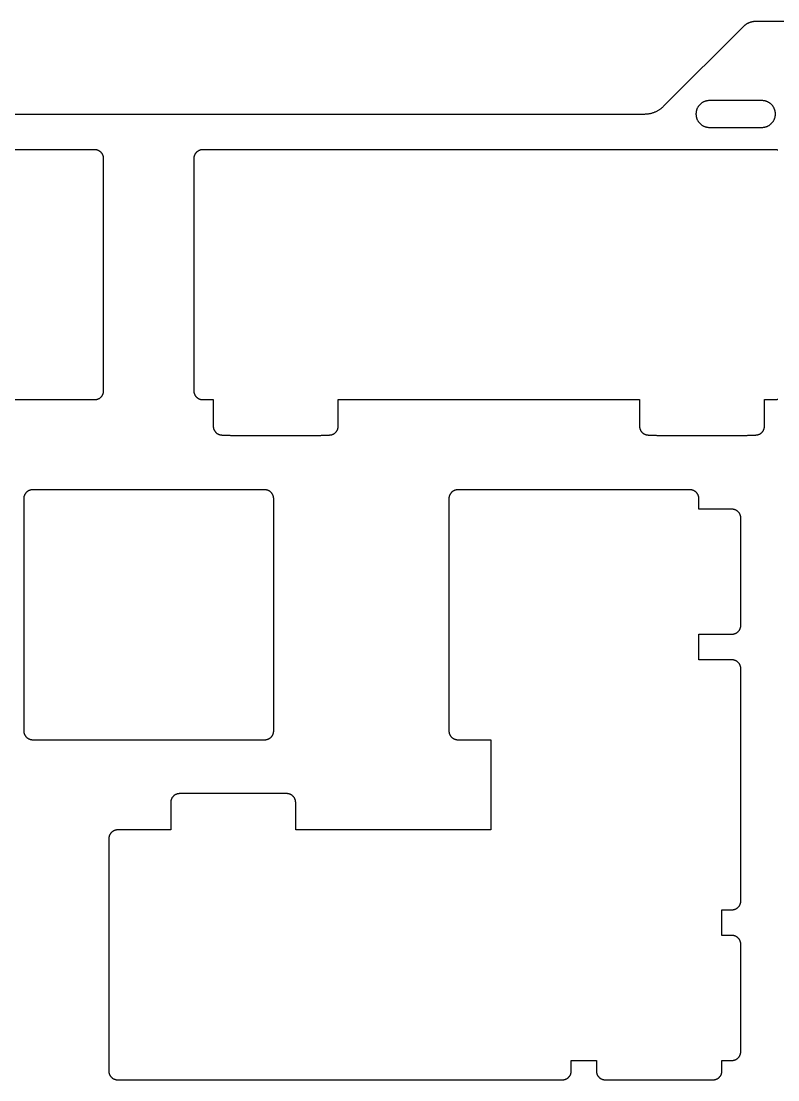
# Model space of a CAD drawing. Header units: millimetres. Extents: x -2014 to -1710, y 1046 to 1151.
# Drawn here: x -1773.8 to -1731.4, y 1091.7 to 1151 of the extents above; entities that cross this region are included whole.
import ezdxf

# ---------------------------------------------------------------- set-up
doc = ezdxf.new("R2010")
doc.units = ezdxf.units.MM
doc.layers.add('Layer 01', color=1, linetype='Continuous', true_color=0xff0000)

msp = doc.modelspace()

# ---------------------------------------------------------------- linework, layer by layer
at = {"layer": 'Layer 01', "color": 254, "true_color": 0xcad1ee}
for points in [[(-1737.788649, 1146.245211), (-1733.320882, 1150.712978)], [(-1733.320882, 1150.712978), (-1733.303309, 1150.730106), (-1733.28531, 1150.746774), (-1733.266898, 1150.762979), (-1733.248087, 1150.778713), (-1733.228889, 1150.793972), (-1733.209319, 1150.80875), (-1733.18939, 1150.823041), (-1733.169115, 1150.83684), (-1733.148507, 1150.850141), (-1733.127581, 1150.862939), (-1733.10635, 1150.875228), (-1733.084826, 1150.887003), (-1733.063025, 1150.898257), (-1733.040958, 1150.908986), (-1733.01864, 1150.919184), (-1732.996083, 1150.928845), (-1732.973302, 1150.937963), (-1732.95031, 1150.946534), (-1732.92712, 1150.954551), (-1732.903746, 1150.962009), (-1732.880201, 1150.968902), (-1732.856498, 1150.975226), (-1732.832652, 1150.980973), (-1732.808675, 1150.986139), (-1732.784581, 1150.990718), (-1732.760383, 1150.994705), (-1732.736095, 1150.998094), (-1732.711731, 1151.000879), (-1732.687303, 1151.003055), (-1732.662826, 1151.004616), (-1732.638312, 1151.005557), (-1732.613775, 1151.005871)], [(-1732.613775, 1151.005871), (-1730.527947, 1151.005871)], [(-1735.228016, 1146.555871), (-1735.25419, 1146.555413), (-1735.280332, 1146.554043), (-1735.306411, 1146.55176), (-1735.332393, 1146.548569), (-1735.358249, 1146.544473), (-1735.383946, 1146.539477), (-1735.409453, 1146.533588), (-1735.434738, 1146.526811), (-1735.459772, 1146.519157), (-1735.484524, 1146.510634), (-1735.508963, 1146.501252), (-1735.533059, 1146.491022), (-1735.556784, 1146.479958), (-1735.580109, 1146.468073), (-1735.603004, 1146.455381), (-1735.625443, 1146.441898), (-1735.647397, 1146.42764), (-1735.66884, 1146.412625), (-1735.689747, 1146.39687), (-1735.710091, 1146.380395), (-1735.729847, 1146.363221), (-1735.748992, 1146.345367), (-1735.767502, 1146.326856), (-1735.785355, 1146.30771), (-1735.802529, 1146.287953), (-1735.819003, 1146.267609), (-1735.834757, 1146.246702), (-1735.849772, 1146.225258), (-1735.864029, 1146.203304), (-1735.877512, 1146.180864), (-1735.890203, 1146.157969), (-1735.902087, 1146.134644), (-1735.91315, 1146.110918), (-1735.923379, 1146.086821), (-1735.93276, 1146.062382), (-1735.941282, 1146.03763), (-1735.948936, 1146.012596), (-1735.955711, 1145.98731), (-1735.9616, 1145.961803), (-1735.966595, 1145.936106), (-1735.97069, 1145.910251), (-1735.97388, 1145.884268), (-1735.976162, 1145.858189), (-1735.977532, 1145.832047), (-1735.977989, 1145.805873), (-1735.977532, 1145.779699), (-1735.976162, 1145.753557), (-1735.973881, 1145.727479), (-1735.97069, 1145.701496), (-1735.966595, 1145.67564), (-1735.961601, 1145.649943), (-1735.955712, 1145.624436), (-1735.948937, 1145.59915), (-1735.941284, 1145.574116), (-1735.932761, 1145.549364), (-1735.92338, 1145.524925), (-1735.913152, 1145.500828), (-1735.902089, 1145.477102), (-1735.890205, 1145.453778), (-1735.877514, 1145.430882), (-1735.864031, 1145.408443), (-1735.849774, 1145.386488), (-1735.83476, 1145.365044), (-1735.819006, 1145.344137), (-1735.802532, 1145.323792), (-1735.785358, 1145.304035), (-1735.767505, 1145.284889), (-1735.748995, 1145.266378), (-1735.72985, 1145.248525), (-1735.710094, 1145.23135), (-1735.68975, 1145.214875), (-1735.668844, 1145.19912), (-1735.6474, 1145.184105), (-1735.625446, 1145.169846), (-1735.603008, 1145.156363), (-1735.580112, 1145.143671), (-1735.556788, 1145.131786), (-1735.533063, 1145.120722), (-1735.508966, 1145.110493), (-1735.484527, 1145.10111), (-1735.459776, 1145.092587), (-1735.434742, 1145.084932), (-1735.409456, 1145.078156), (-1735.38395, 1145.072266), (-1735.358253, 1145.06727), (-1735.332397, 1145.063174), (-1735.306415, 1145.059983), (-1735.280336, 1145.0577), (-1735.254194, 1145.056329), (-1735.22802, 1145.055871)], [(-1732.277989, 1146.555871), (-1735.228016, 1146.555871)], [(-1731.527989, 1145.805871), (-1731.528426, 1145.831477), (-1731.529737, 1145.857053), (-1731.531921, 1145.882569), (-1731.534974, 1145.907996), (-1731.538894, 1145.933304), (-1731.543676, 1145.958463), (-1731.549313, 1145.983445), (-1731.555801, 1146.008219), (-1731.56313, 1146.032757), (-1731.571293, 1146.057031), (-1731.58028, 1146.081012), (-1731.59008, 1146.104672), (-1731.600683, 1146.127984), (-1731.612075, 1146.15092), (-1731.624243, 1146.173454), (-1731.637174, 1146.195559), (-1731.650852, 1146.21721), (-1731.665261, 1146.238382), (-1731.680385, 1146.259049), (-1731.696205, 1146.279187), (-1731.712704, 1146.298774), (-1731.729862, 1146.317786), (-1731.747659, 1146.336201), (-1731.766074, 1146.353998), (-1731.785086, 1146.371156), (-1731.804673, 1146.387655), (-1731.824811, 1146.403475), (-1731.845479, 1146.418599), (-1731.86665, 1146.433008), (-1731.888301, 1146.446686), (-1731.910406, 1146.459617), (-1731.93294, 1146.471785), (-1731.955876, 1146.483177), (-1731.979188, 1146.49378), (-1732.002848, 1146.50358), (-1732.026829, 1146.512567), (-1732.051103, 1146.52073), (-1732.075641, 1146.528059), (-1732.100415, 1146.534547), (-1732.125397, 1146.540184), (-1732.150556, 1146.544966), (-1732.175864, 1146.548886), (-1732.201291, 1146.551939), (-1732.226807, 1146.554123), (-1732.252383, 1146.555434), (-1732.277989, 1146.555871)], [(-1807.106667, 1145.805871), (-1738.849309, 1145.805871)], [(-1738.849309, 1145.805871), (-1738.812131, 1145.806319), (-1738.775119, 1145.807661), (-1738.738276, 1145.809897), (-1738.701603, 1145.813026), (-1738.665102, 1145.817048), (-1738.628773, 1145.821962), (-1738.592618, 1145.827768), (-1738.556639, 1145.834465), (-1738.520836, 1145.842053), (-1738.485212, 1145.85053), (-1738.449767, 1145.859897), (-1738.414503, 1145.870153), (-1738.379421, 1145.881296), (-1738.344523, 1145.893328), (-1738.30981, 1145.906247), (-1738.275284, 1145.920052), (-1738.241102, 1145.93468), (-1738.207423, 1145.950067), (-1738.174246, 1145.966214), (-1738.141571, 1145.983119), (-1738.109398, 1146.000784), (-1738.077728, 1146.019209), (-1738.04656, 1146.038392), (-1738.015894, 1146.058335), (-1737.98573, 1146.079037), (-1737.956069, 1146.100499), (-1737.92691, 1146.122719), (-1737.898253, 1146.145699), (-1737.870099, 1146.169438), (-1737.842447, 1146.193937), (-1737.815297, 1146.219194), (-1737.788649, 1146.245211)], [(-1732.277977, 1145.055871), (-1732.251803, 1145.056329), (-1732.225661, 1145.057699), (-1732.199582, 1145.059981), (-1732.173599, 1145.063172), (-1732.147743, 1145.067267), (-1732.122045, 1145.072263), (-1732.096538, 1145.078152), (-1732.071252, 1145.084928), (-1732.046217, 1145.092582), (-1732.021465, 1145.101105), (-1731.997026, 1145.110487), (-1731.972929, 1145.120716), (-1731.949203, 1145.131779), (-1731.925878, 1145.143664), (-1731.902982, 1145.156356), (-1731.880543, 1145.169839), (-1731.858588, 1145.184097), (-1731.837144, 1145.199113), (-1731.816237, 1145.214867), (-1731.795893, 1145.231342), (-1731.776136, 1145.248517), (-1731.756991, 1145.26637), (-1731.73848, 1145.284882), (-1731.720627, 1145.304027), (-1731.703452, 1145.323784), (-1731.686978, 1145.344129), (-1731.671223, 1145.365036), (-1731.656208, 1145.38648), (-1731.641951, 1145.408435), (-1731.628468, 1145.430875), (-1731.615776, 1145.453771), (-1731.603892, 1145.477096), (-1731.592828, 1145.500822), (-1731.5826, 1145.524919), (-1731.573218, 1145.549359), (-1731.564696, 1145.574111), (-1731.557042, 1145.599145), (-1731.550267, 1145.624432), (-1731.544378, 1145.649939), (-1731.539383, 1145.675636), (-1731.535288, 1145.701492), (-1731.532097, 1145.727476), (-1731.529816, 1145.753554), (-1731.528446, 1145.779697), (-1731.527989, 1145.805871)], [(-1735.22802, 1145.055871), (-1732.277977, 1145.055871)], [(-1769.652987, 1143.805851), (-1782.652987, 1143.805851)], [(-1769.152987, 1143.305851), (-1769.153279, 1143.322922), (-1769.154153, 1143.339973), (-1769.155609, 1143.356983), (-1769.157644, 1143.373935), (-1769.160257, 1143.390807), (-1769.163445, 1143.407579), (-1769.167204, 1143.424234), (-1769.171529, 1143.44075), (-1769.176415, 1143.457109), (-1769.181857, 1143.473291), (-1769.187848, 1143.489278), (-1769.194382, 1143.505052), (-1769.20145, 1143.520593), (-1769.209045, 1143.535884), (-1769.217157, 1143.550906), (-1769.225778, 1143.565643), (-1769.234896, 1143.580077), (-1769.244502, 1143.594192), (-1769.254585, 1143.60797), (-1769.265132, 1143.621395), (-1769.276131, 1143.634453), (-1769.287569, 1143.647128), (-1769.299434, 1143.659405), (-1769.311711, 1143.671269), (-1769.324385, 1143.682708), (-1769.337443, 1143.693707), (-1769.350869, 1143.704254), (-1769.364647, 1143.714336), (-1769.378761, 1143.723942), (-1769.393195, 1143.733061), (-1769.407932, 1143.741682), (-1769.422955, 1143.749794), (-1769.438245, 1143.757389), (-1769.453787, 1143.764457), (-1769.46956, 1143.770991), (-1769.485547, 1143.776982), (-1769.50173, 1143.782424), (-1769.518089, 1143.78731), (-1769.534605, 1143.791635), (-1769.551259, 1143.795393), (-1769.568032, 1143.798581), (-1769.584904, 1143.801194), (-1769.601855, 1143.80323), (-1769.618866, 1143.804686), (-1769.635917, 1143.80556), (-1769.652987, 1143.805851)], [(-1769.152987, 1130.305851), (-1769.152987, 1143.305851)], [(-1763.602987, 1143.805851), (-1763.620058, 1143.80556), (-1763.637108, 1143.804686), (-1763.654119, 1143.80323), (-1763.671071, 1143.801194), (-1763.687942, 1143.798581), (-1763.704715, 1143.795393), (-1763.721369, 1143.791635), (-1763.737886, 1143.78731), (-1763.754244, 1143.782424), (-1763.770427, 1143.776982), (-1763.786414, 1143.770991), (-1763.802188, 1143.764457), (-1763.817729, 1143.757389), (-1763.83302, 1143.749794), (-1763.848042, 1143.741682), (-1763.862779, 1143.733061), (-1763.877213, 1143.723942), (-1763.891327, 1143.714336), (-1763.905105, 1143.704254), (-1763.918531, 1143.693707), (-1763.931589, 1143.682708), (-1763.944264, 1143.671269), (-1763.956541, 1143.659405), (-1763.968405, 1143.647128), (-1763.979844, 1143.634453), (-1763.990843, 1143.621395), (-1764.00139, 1143.60797), (-1764.011472, 1143.594192), (-1764.021078, 1143.580077), (-1764.030197, 1143.565643), (-1764.038817, 1143.550906), (-1764.04693, 1143.535884), (-1764.054525, 1143.520593), (-1764.061593, 1143.505052), (-1764.068126, 1143.489278), (-1764.074118, 1143.473291), (-1764.07956, 1143.457109), (-1764.084446, 1143.44075), (-1764.088771, 1143.424234), (-1764.092529, 1143.407579), (-1764.095717, 1143.390807), (-1764.09833, 1143.373935), (-1764.100366, 1143.356983), (-1764.101822, 1143.339973), (-1764.102696, 1143.322922), (-1764.102987, 1143.305851)], [(-1764.102987, 1143.305851), (-1764.102987, 1130.305851)], [(-1731.552987, 1143.805851), (-1763.602987, 1143.805851)], [(-1731.385547, 1143.776982), (-1731.40173, 1143.782424), (-1731.418089, 1143.78731), (-1731.434605, 1143.791635), (-1731.451259, 1143.795393), (-1731.468032, 1143.798581), (-1731.484904, 1143.801194), (-1731.501855, 1143.80323), (-1731.518866, 1143.804686), (-1731.535917, 1143.80556), (-1731.552987, 1143.805851)], [(-1769.652987, 1129.805851), (-1769.635917, 1129.806143), (-1769.618866, 1129.807017), (-1769.601855, 1129.808473), (-1769.584904, 1129.810508), (-1769.568032, 1129.813122), (-1769.551259, 1129.816309), (-1769.534605, 1129.820068), (-1769.518089, 1129.824393), (-1769.50173, 1129.829279), (-1769.485547, 1129.834721), (-1769.46956, 1129.840712), (-1769.453787, 1129.847246), (-1769.438245, 1129.854314), (-1769.422955, 1129.861909), (-1769.407932, 1129.870021), (-1769.393195, 1129.878642), (-1769.378761, 1129.88776), (-1769.364647, 1129.897366), (-1769.350869, 1129.907449), (-1769.337443, 1129.917996), (-1769.324385, 1129.928995), (-1769.311711, 1129.940433), (-1769.299434, 1129.952298), (-1769.287569, 1129.964575), (-1769.276131, 1129.97725), (-1769.265132, 1129.990307), (-1769.254585, 1130.003733), (-1769.244502, 1130.017511), (-1769.234896, 1130.031625), (-1769.225778, 1130.046059), (-1769.217157, 1130.060796), (-1769.209045, 1130.075819), (-1769.20145, 1130.09111), (-1769.194382, 1130.106651), (-1769.187848, 1130.122424), (-1769.181857, 1130.138412), (-1769.176415, 1130.154594), (-1769.171529, 1130.170953), (-1769.167204, 1130.187469), (-1769.163445, 1130.204123), (-1769.160257, 1130.220896), (-1769.157644, 1130.237768), (-1769.155609, 1130.254719), (-1769.154153, 1130.27173), (-1769.153279, 1130.288781), (-1769.152987, 1130.305851)], [(-1764.102987, 1130.305851), (-1764.102696, 1130.288781), (-1764.101822, 1130.27173), (-1764.100366, 1130.254719), (-1764.09833, 1130.237768), (-1764.095717, 1130.220896), (-1764.092529, 1130.204123), (-1764.088771, 1130.187469), (-1764.084446, 1130.170953), (-1764.07956, 1130.154594), (-1764.074118, 1130.138412), (-1764.068126, 1130.122424), (-1764.061593, 1130.106651), (-1764.054525, 1130.09111), (-1764.04693, 1130.075819), (-1764.038817, 1130.060796), (-1764.030197, 1130.046059), (-1764.021078, 1130.031625), (-1764.011472, 1130.017511), (-1764.00139, 1130.003733), (-1763.990843, 1129.990307), (-1763.979844, 1129.97725), (-1763.968405, 1129.964575), (-1763.956541, 1129.952298), (-1763.944264, 1129.940433), (-1763.931589, 1129.928995), (-1763.918531, 1129.917996), (-1763.905105, 1129.907449), (-1763.891327, 1129.897366), (-1763.877213, 1129.88776), (-1763.862779, 1129.878642), (-1763.848042, 1129.870021), (-1763.83302, 1129.861909), (-1763.817729, 1129.854314), (-1763.802188, 1129.847246), (-1763.786414, 1129.840712), (-1763.770427, 1129.834721), (-1763.754244, 1129.829279), (-1763.737886, 1129.824393), (-1763.721369, 1129.820068), (-1763.704715, 1129.816309), (-1763.687942, 1129.813122), (-1763.671071, 1129.810508), (-1763.654119, 1129.808473), (-1763.637108, 1129.807017), (-1763.620058, 1129.806143), (-1763.602987, 1129.805851)], [(-1782.652987, 1129.805851), (-1769.652987, 1129.805851)], [(-1763.602987, 1129.805851), (-1763.015972, 1129.805853)], [(-1763.015972, 1129.805853), (-1763.015982, 1128.324961)], [(-1756.015982, 1128.324961), (-1756.015972, 1129.805853)], [(-1756.015972, 1129.805853), (-1739.139996, 1129.805853)], [(-1739.139996, 1129.805853), (-1739.140005, 1128.324961)], [(-1732.140005, 1128.324961), (-1732.139996, 1129.805853)], [(-1732.139996, 1129.805853), (-1731.552987, 1129.805851)], [(-1731.552987, 1129.805851), (-1731.535917, 1129.806143), (-1731.518866, 1129.807017), (-1731.501855, 1129.808473), (-1731.484904, 1129.810508), (-1731.468032, 1129.813122), (-1731.451259, 1129.816309), (-1731.434605, 1129.820068), (-1731.418089, 1129.824393), (-1731.40173, 1129.829279), (-1731.385547, 1129.834721)], [(-1763.015982, 1128.324961), (-1763.01569, 1128.30789), (-1763.014816, 1128.29084), (-1763.01336, 1128.273829), (-1763.011325, 1128.256877), (-1763.008711, 1128.240006), (-1763.005524, 1128.223233), (-1763.001765, 1128.206579), (-1762.99744, 1128.190062), (-1762.992554, 1128.173703), (-1762.987112, 1128.157521), (-1762.981121, 1128.141534), (-1762.974587, 1128.12576), (-1762.967519, 1128.110219), (-1762.959924, 1128.094928), (-1762.951812, 1128.079906), (-1762.943191, 1128.065169), (-1762.934073, 1128.050735), (-1762.924467, 1128.036621), (-1762.914384, 1128.022843), (-1762.903837, 1128.009417), (-1762.892838, 1127.996359), (-1762.8814, 1127.983684), (-1762.869535, 1127.971407), (-1762.857258, 1127.959543), (-1762.844583, 1127.948104), (-1762.831526, 1127.937105), (-1762.8181, 1127.926558), (-1762.804322, 1127.916476), (-1762.790208, 1127.90687), (-1762.775774, 1127.897751), (-1762.761037, 1127.889131), (-1762.746014, 1127.881018), (-1762.730723, 1127.873423), (-1762.715182, 1127.866355), (-1762.699409, 1127.859822), (-1762.683421, 1127.85383), (-1762.667239, 1127.848388), (-1762.65088, 1127.843502), (-1762.634364, 1127.839177), (-1762.61771, 1127.835419), (-1762.600937, 1127.832231), (-1762.584065, 1127.829618), (-1762.567114, 1127.827582), (-1762.550103, 1127.826126), (-1762.533052, 1127.825252), (-1762.515982, 1127.824961)], [(-1756.515982, 1127.824961), (-1756.498911, 1127.825252), (-1756.48186, 1127.826126), (-1756.46485, 1127.827582), (-1756.447898, 1127.829618), (-1756.431026, 1127.832231), (-1756.414254, 1127.835419), (-1756.397599, 1127.839177), (-1756.381083, 1127.843502), (-1756.364724, 1127.848388), (-1756.348542, 1127.85383), (-1756.332554, 1127.859822), (-1756.316781, 1127.866355), (-1756.30124, 1127.873423), (-1756.285949, 1127.881018), (-1756.270926, 1127.889131), (-1756.25619, 1127.897751), (-1756.241756, 1127.90687), (-1756.227641, 1127.916476), (-1756.213863, 1127.926558), (-1756.200438, 1127.937105), (-1756.18738, 1127.948104), (-1756.174705, 1127.959543), (-1756.162428, 1127.971407), (-1756.150564, 1127.983684), (-1756.139125, 1127.996359), (-1756.128126, 1128.009417), (-1756.117579, 1128.022843), (-1756.107497, 1128.036621), (-1756.097891, 1128.050735), (-1756.088772, 1128.065169), (-1756.080151, 1128.079906), (-1756.072039, 1128.094928), (-1756.064444, 1128.110219), (-1756.057376, 1128.12576), (-1756.050842, 1128.141534), (-1756.044851, 1128.157521), (-1756.039409, 1128.173703), (-1756.034523, 1128.190062), (-1756.030198, 1128.206579), (-1756.02644, 1128.223233), (-1756.023252, 1128.240006), (-1756.020639, 1128.256877), (-1756.018603, 1128.273829), (-1756.017147, 1128.29084), (-1756.016273, 1128.30789), (-1756.015982, 1128.324961)], [(-1739.140005, 1128.324961), (-1739.139714, 1128.30789), (-1739.138839, 1128.29084), (-1739.137384, 1128.273829), (-1739.135348, 1128.256877), (-1739.132735, 1128.240006), (-1739.129547, 1128.223233), (-1739.125789, 1128.206579), (-1739.121464, 1128.190062), (-1739.116577, 1128.173703), (-1739.111135, 1128.157521), (-1739.105144, 1128.141534), (-1739.098611, 1128.12576), (-1739.091542, 1128.110219), (-1739.083948, 1128.094928), (-1739.075835, 1128.079906), (-1739.067215, 1128.065169), (-1739.058096, 1128.050735), (-1739.04849, 1128.036621), (-1739.038408, 1128.022843), (-1739.027861, 1128.009417), (-1739.016862, 1127.996359), (-1739.005423, 1127.983684), (-1738.993558, 1127.971407), (-1738.981282, 1127.959543), (-1738.968607, 1127.948104), (-1738.955549, 1127.937105), (-1738.942123, 1127.926558), (-1738.928345, 1127.916476), (-1738.914231, 1127.90687), (-1738.899797, 1127.897751), (-1738.88506, 1127.889131), (-1738.870038, 1127.881018), (-1738.854747, 1127.873423), (-1738.839206, 1127.866355), (-1738.823432, 1127.859822), (-1738.807445, 1127.85383), (-1738.791262, 1127.848388), (-1738.774903, 1127.843502), (-1738.758387, 1127.839177), (-1738.741733, 1127.835419), (-1738.72496, 1127.832231), (-1738.708088, 1127.829618), (-1738.691137, 1127.827582), (-1738.674126, 1127.826126), (-1738.657076, 1127.825252), (-1738.640005, 1127.824961)], [(-1732.640005, 1127.824961), (-1732.622934, 1127.825252), (-1732.605884, 1127.826126), (-1732.588873, 1127.827582), (-1732.571922, 1127.829618), (-1732.55505, 1127.832231), (-1732.538277, 1127.835419), (-1732.521623, 1127.839177), (-1732.505107, 1127.843502), (-1732.488748, 1127.848388), (-1732.472565, 1127.85383), (-1732.456578, 1127.859822), (-1732.440804, 1127.866355), (-1732.425263, 1127.873423), (-1732.409973, 1127.881018), (-1732.39495, 1127.889131), (-1732.380213, 1127.897751), (-1732.365779, 1127.90687), (-1732.351665, 1127.916476), (-1732.337887, 1127.926558), (-1732.324461, 1127.937105), (-1732.311403, 1127.948104), (-1732.298728, 1127.959543), (-1732.286452, 1127.971407), (-1732.274587, 1127.983684), (-1732.263149, 1127.996359), (-1732.252149, 1128.009417), (-1732.241602, 1128.022843), (-1732.23152, 1128.036621), (-1732.221914, 1128.050735), (-1732.212795, 1128.065169), (-1732.204175, 1128.079906), (-1732.196062, 1128.094928), (-1732.188468, 1128.110219), (-1732.181399, 1128.12576), (-1732.174866, 1128.141534), (-1732.168875, 1128.157521), (-1732.163433, 1128.173703), (-1732.158546, 1128.190062), (-1732.154221, 1128.206579), (-1732.150463, 1128.223233), (-1732.147275, 1128.240006), (-1732.144662, 1128.256877), (-1732.142626, 1128.273829), (-1732.141171, 1128.29084), (-1732.140297, 1128.30789), (-1732.140005, 1128.324961)], [(-1762.515982, 1127.824961), (-1762.210524, 1127.824961)], [(-1762.210524, 1127.824961), (-1762.178417, 1127.819135), (-1762.146137, 1127.814361), (-1762.113718, 1127.810642), (-1762.081195, 1127.807982), (-1762.048603, 1127.806386), (-1762.015976, 1127.805853)], [(-1762.015976, 1127.805853), (-1757.01594, 1127.805853)], [(-1757.01594, 1127.805853), (-1756.983318, 1127.806386), (-1756.950731, 1127.807984), (-1756.918213, 1127.810643), (-1756.885799, 1127.814362), (-1756.853523, 1127.819136), (-1756.821421, 1127.824961)], [(-1756.821421, 1127.824961), (-1756.515982, 1127.824961)], [(-1738.640005, 1127.824961), (-1738.334548, 1127.824961)], [(-1738.334548, 1127.824961), (-1738.302443, 1127.819136), (-1738.270166, 1127.814361), (-1738.23775, 1127.810642), (-1738.205229, 1127.807983), (-1738.17264, 1127.806386), (-1738.140016, 1127.805853)], [(-1738.140016, 1127.805853), (-1733.139985, 1127.805853)], [(-1733.139985, 1127.805853), (-1733.107359, 1127.806386), (-1733.074768, 1127.807983), (-1733.042247, 1127.810642), (-1733.009829, 1127.814361), (-1732.97755, 1127.819136), (-1732.945444, 1127.824961)], [(-1732.945444, 1127.824961), (-1732.640005, 1127.824961)], [(-1773.12799, 1124.755865), (-1773.145061, 1124.755574), (-1773.162111, 1124.7547), (-1773.179122, 1124.753244), (-1773.196074, 1124.751208), (-1773.212945, 1124.748595), (-1773.229718, 1124.745407), (-1773.246372, 1124.741649), (-1773.262889, 1124.737324), (-1773.279248, 1124.732438), (-1773.29543, 1124.726996), (-1773.311417, 1124.721004), (-1773.327191, 1124.714471), (-1773.342732, 1124.707403), (-1773.358023, 1124.699808), (-1773.373045, 1124.691695), (-1773.387782, 1124.683075), (-1773.402216, 1124.673956), (-1773.41633, 1124.66435), (-1773.430108, 1124.654268), (-1773.443534, 1124.643721), (-1773.456592, 1124.632722), (-1773.469267, 1124.621283), (-1773.481544, 1124.609419), (-1773.493408, 1124.597142), (-1773.504847, 1124.584467), (-1773.515846, 1124.571409), (-1773.526393, 1124.557983), (-1773.536475, 1124.544205), (-1773.546081, 1124.530091), (-1773.5552, 1124.515657), (-1773.563821, 1124.50092), (-1773.571933, 1124.485898), (-1773.579528, 1124.470607), (-1773.586596, 1124.455066), (-1773.593129, 1124.439292), (-1773.599121, 1124.423305), (-1773.604563, 1124.407122), (-1773.609449, 1124.390764), (-1773.613774, 1124.374247), (-1773.617532, 1124.357593), (-1773.62072, 1124.34082), (-1773.623333, 1124.323949), (-1773.625369, 1124.306997), (-1773.626825, 1124.289986), (-1773.627699, 1124.272936), (-1773.62799, 1124.255865)], [(-1760.12799, 1124.755865), (-1773.12799, 1124.755865)], [(-1759.62799, 1124.255865), (-1759.628282, 1124.272936), (-1759.629156, 1124.289986), (-1759.630612, 1124.306997), (-1759.632647, 1124.323949), (-1759.635261, 1124.34082), (-1759.638448, 1124.357593), (-1759.642207, 1124.374247), (-1759.646532, 1124.390764), (-1759.651418, 1124.407122), (-1759.65686, 1124.423305), (-1759.662851, 1124.439292), (-1759.669385, 1124.455066), (-1759.676453, 1124.470607), (-1759.684048, 1124.485898), (-1759.69216, 1124.50092), (-1759.700781, 1124.515657), (-1759.709899, 1124.530091), (-1759.719505, 1124.544205), (-1759.729588, 1124.557983), (-1759.740135, 1124.571409), (-1759.751134, 1124.584467), (-1759.762572, 1124.597142), (-1759.774437, 1124.609419), (-1759.786714, 1124.621283), (-1759.799388, 1124.632722), (-1759.812446, 1124.643721), (-1759.825872, 1124.654268), (-1759.83965, 1124.66435), (-1759.853764, 1124.673956), (-1759.868198, 1124.683075), (-1759.882935, 1124.691695), (-1759.897958, 1124.699808), (-1759.913249, 1124.707403), (-1759.92879, 1124.714471), (-1759.944563, 1124.721004), (-1759.96055, 1124.726996), (-1759.976733, 1124.732438), (-1759.993092, 1124.737324), (-1760.009608, 1124.741649), (-1760.026262, 1124.745407), (-1760.043035, 1124.748595), (-1760.059907, 1124.751208), (-1760.076858, 1124.753244), (-1760.093869, 1124.7547), (-1760.11092, 1124.755574), (-1760.12799, 1124.755865)], [(-1749.315484, 1124.755884), (-1749.332555, 1124.755592), (-1749.349605, 1124.754718), (-1749.366616, 1124.753262), (-1749.383568, 1124.751227), (-1749.400439, 1124.748613), (-1749.417212, 1124.745426), (-1749.433866, 1124.741667), (-1749.450383, 1124.737342), (-1749.466741, 1124.732456), (-1749.482924, 1124.727014), (-1749.498911, 1124.721023), (-1749.514685, 1124.714489), (-1749.530226, 1124.707421), (-1749.545517, 1124.699826), (-1749.560539, 1124.691714), (-1749.575276, 1124.683093), (-1749.58971, 1124.673975), (-1749.603824, 1124.664368), (-1749.617602, 1124.654286), (-1749.631028, 1124.643739), (-1749.644086, 1124.63274), (-1749.656761, 1124.621302), (-1749.669038, 1124.609437), (-1749.680902, 1124.59716), (-1749.692341, 1124.584485), (-1749.70334, 1124.571428), (-1749.713887, 1124.558002), (-1749.723969, 1124.544224), (-1749.733575, 1124.530109), (-1749.742694, 1124.515676), (-1749.751314, 1124.500939), (-1749.759427, 1124.485916), (-1749.767022, 1124.470625), (-1749.77409, 1124.455084), (-1749.780623, 1124.439311), (-1749.786615, 1124.423323), (-1749.792057, 1124.407141), (-1749.796943, 1124.390782), (-1749.801268, 1124.374266), (-1749.805026, 1124.357612), (-1749.808214, 1124.340839), (-1749.810827, 1124.323967), (-1749.812863, 1124.307016), (-1749.814319, 1124.290005), (-1749.815193, 1124.272954), (-1749.815484, 1124.255884)], [(-1736.315484, 1124.755884), (-1749.315484, 1124.755884)], [(-1735.815484, 1124.255884), (-1735.815776, 1124.272954), (-1735.81665, 1124.290005), (-1735.818106, 1124.307016), (-1735.820141, 1124.323967), (-1735.822754, 1124.340839), (-1735.825942, 1124.357612), (-1735.829701, 1124.374266), (-1735.834026, 1124.390782), (-1735.838912, 1124.407141), (-1735.844354, 1124.423323), (-1735.850345, 1124.439311), (-1735.856879, 1124.455084), (-1735.863947, 1124.470625), (-1735.871542, 1124.485916), (-1735.879654, 1124.500939), (-1735.888274, 1124.515676), (-1735.897393, 1124.530109), (-1735.906999, 1124.544224), (-1735.917082, 1124.558002), (-1735.927629, 1124.571428), (-1735.938628, 1124.584485), (-1735.950066, 1124.59716), (-1735.961931, 1124.609437), (-1735.974208, 1124.621302), (-1735.986882, 1124.63274), (-1735.99994, 1124.643739), (-1736.013366, 1124.654286), (-1736.027144, 1124.664368), (-1736.041258, 1124.673975), (-1736.055692, 1124.683093), (-1736.070429, 1124.691714), (-1736.085452, 1124.699826), (-1736.100742, 1124.707421), (-1736.116284, 1124.714489), (-1736.132057, 1124.721023), (-1736.148044, 1124.727014), (-1736.164227, 1124.732456), (-1736.180586, 1124.737342), (-1736.197102, 1124.741667), (-1736.213756, 1124.745426), (-1736.230529, 1124.748613), (-1736.247401, 1124.751227), (-1736.264352, 1124.753262), (-1736.281363, 1124.754718), (-1736.298414, 1124.755592), (-1736.315484, 1124.755884)], [(-1773.62799, 1124.255865), (-1773.62799, 1111.255865)], [(-1759.62799, 1123.761917), (-1759.62799, 1124.255865)], [(-1759.627972, 1123.755865), (-1759.62799, 1123.761917)], [(-1759.627972, 1111.755865), (-1759.627972, 1123.755865)], [(-1749.815484, 1124.255884), (-1749.815484, 1111.255884)], [(-1735.815484, 1123.760811), (-1735.815484, 1124.255884)], [(-1735.815472, 1123.755865), (-1735.815484, 1123.760811)], [(-1735.815472, 1123.668863), (-1735.815472, 1123.755865)], [(-1733.96549, 1123.668863), (-1735.815472, 1123.668863)], [(-1733.46549, 1123.168863), (-1733.465782, 1123.185933), (-1733.466656, 1123.202984), (-1733.468112, 1123.219995), (-1733.470147, 1123.236946), (-1733.472761, 1123.253818), (-1733.475948, 1123.270591), (-1733.479707, 1123.287245), (-1733.484032, 1123.303761), (-1733.488918, 1123.32012), (-1733.49436, 1123.336302), (-1733.500351, 1123.35229), (-1733.506885, 1123.368063), (-1733.513953, 1123.383604), (-1733.521548, 1123.398895), (-1733.52966, 1123.413918), (-1733.538281, 1123.428655), (-1733.547399, 1123.443089), (-1733.557005, 1123.457203), (-1733.567088, 1123.470981), (-1733.577635, 1123.484407), (-1733.588634, 1123.497465), (-1733.600072, 1123.510139), (-1733.611937, 1123.522416), (-1733.624214, 1123.534281), (-1733.636888, 1123.545719), (-1733.649946, 1123.556718), (-1733.663372, 1123.567265), (-1733.67715, 1123.577348), (-1733.691264, 1123.586954), (-1733.705698, 1123.596072), (-1733.720435, 1123.604693), (-1733.735458, 1123.612805), (-1733.750749, 1123.6204), (-1733.76629, 1123.627468), (-1733.782063, 1123.634002), (-1733.79805, 1123.639993), (-1733.814233, 1123.645435), (-1733.830592, 1123.650321), (-1733.847108, 1123.654646), (-1733.863762, 1123.658405), (-1733.880535, 1123.661592), (-1733.897407, 1123.664206), (-1733.914358, 1123.666241), (-1733.931369, 1123.667697), (-1733.94842, 1123.668571), (-1733.96549, 1123.668863)], [(-1733.46549, 1122.673785), (-1733.46549, 1123.168863)], [(-1733.465478, 1122.668855), (-1733.46549, 1122.673785)], [(-1733.465478, 1117.663853), (-1733.465478, 1122.668855)], [(-1733.46549, 1117.661826), (-1733.465478, 1117.663853)], [(-1733.46549, 1117.168863), (-1733.46549, 1117.661826)], [(-1735.815472, 1115.230874), (-1735.815472, 1116.668814)], [(-1735.815472, 1116.668814), (-1734.465435, 1116.668814)], [(-1734.465435, 1116.668814), (-1734.455621, 1116.668863)], [(-1734.455621, 1116.668863), (-1733.96549, 1116.668863)], [(-1733.96549, 1116.668863), (-1733.94842, 1116.669154), (-1733.931369, 1116.670028), (-1733.914358, 1116.671484), (-1733.897407, 1116.67352), (-1733.880535, 1116.676133), (-1733.863762, 1116.679321), (-1733.847108, 1116.683079), (-1733.830592, 1116.687404), (-1733.814233, 1116.69229), (-1733.79805, 1116.697732), (-1733.782063, 1116.703723), (-1733.76629, 1116.710257), (-1733.750749, 1116.717325), (-1733.735458, 1116.72492), (-1733.720435, 1116.733032), (-1733.705698, 1116.741653), (-1733.691264, 1116.750772), (-1733.67715, 1116.760378), (-1733.663372, 1116.77046), (-1733.649946, 1116.781007), (-1733.636888, 1116.792006), (-1733.624214, 1116.803445), (-1733.611937, 1116.815309), (-1733.600072, 1116.827586), (-1733.588634, 1116.840261), (-1733.577635, 1116.853319), (-1733.567088, 1116.866744), (-1733.557005, 1116.880523), (-1733.547399, 1116.894637), (-1733.538281, 1116.909071), (-1733.52966, 1116.923808), (-1733.521548, 1116.93883), (-1733.513953, 1116.954121), (-1733.506885, 1116.969662), (-1733.500351, 1116.985436), (-1733.49436, 1117.001423), (-1733.488918, 1117.017605), (-1733.484032, 1117.033964), (-1733.479707, 1117.05048), (-1733.475948, 1117.067135), (-1733.472761, 1117.083907), (-1733.470147, 1117.100779), (-1733.468112, 1117.117731), (-1733.466656, 1117.134741), (-1733.465782, 1117.151792), (-1733.46549, 1117.168863)], [(-1733.96549, 1115.230874), (-1735.815472, 1115.230874)], [(-1733.46549, 1114.730874), (-1733.465782, 1114.747945), (-1733.466656, 1114.764996), (-1733.468112, 1114.782006), (-1733.470147, 1114.798958), (-1733.472761, 1114.81583), (-1733.475948, 1114.832602), (-1733.479707, 1114.849257), (-1733.484032, 1114.865773), (-1733.488918, 1114.882132), (-1733.49436, 1114.898314), (-1733.500351, 1114.914302), (-1733.506885, 1114.930075), (-1733.513953, 1114.945616), (-1733.521548, 1114.960907), (-1733.52966, 1114.97593), (-1733.538281, 1114.990666), (-1733.547399, 1115.0051), (-1733.557005, 1115.019215), (-1733.567088, 1115.032993), (-1733.577635, 1115.046418), (-1733.588634, 1115.059476), (-1733.600072, 1115.072151), (-1733.611937, 1115.084428), (-1733.624214, 1115.096292), (-1733.636888, 1115.107731), (-1733.649946, 1115.11873), (-1733.663372, 1115.129277), (-1733.67715, 1115.139359), (-1733.691264, 1115.148965), (-1733.705698, 1115.158084), (-1733.720435, 1115.166705), (-1733.735458, 1115.174817), (-1733.750749, 1115.182412), (-1733.76629, 1115.18948), (-1733.782063, 1115.196014), (-1733.79805, 1115.202005), (-1733.814233, 1115.207447), (-1733.830592, 1115.212333), (-1733.847108, 1115.216658), (-1733.863762, 1115.220416), (-1733.880535, 1115.223604), (-1733.897407, 1115.226217), (-1733.914358, 1115.228253), (-1733.931369, 1115.229709), (-1733.94842, 1115.230583), (-1733.96549, 1115.230874)], [(-1733.46549, 1114.235797), (-1733.46549, 1114.730874)], [(-1733.465478, 1114.230867), (-1733.46549, 1114.235797)], [(-1733.465478, 1102.230856), (-1733.465478, 1114.230867)], [(-1759.62799, 1111.749814), (-1759.627972, 1111.755865)], [(-1759.62799, 1111.255865), (-1759.62799, 1111.749814)], [(-1773.62799, 1111.255865), (-1773.627699, 1111.238795), (-1773.626825, 1111.221744), (-1773.625369, 1111.204733), (-1773.623333, 1111.187782), (-1773.62072, 1111.17091), (-1773.617532, 1111.154137), (-1773.613774, 1111.137483), (-1773.609449, 1111.120967), (-1773.604563, 1111.104608), (-1773.599121, 1111.088425), (-1773.593129, 1111.072438), (-1773.586596, 1111.056665), (-1773.579528, 1111.041123), (-1773.571933, 1111.025833), (-1773.563821, 1111.01081), (-1773.5552, 1110.996073), (-1773.546081, 1110.981639), (-1773.536475, 1110.967525), (-1773.526393, 1110.953747), (-1773.515846, 1110.940321), (-1773.504847, 1110.927263), (-1773.493408, 1110.914589), (-1773.481544, 1110.902312), (-1773.469267, 1110.890447), (-1773.456592, 1110.879009), (-1773.443534, 1110.86801), (-1773.430108, 1110.857463), (-1773.41633, 1110.84738), (-1773.402216, 1110.837774), (-1773.387782, 1110.828656), (-1773.373045, 1110.820035), (-1773.358023, 1110.811923), (-1773.342732, 1110.804328), (-1773.327191, 1110.79726), (-1773.311417, 1110.790726), (-1773.29543, 1110.784735), (-1773.279248, 1110.779293), (-1773.262889, 1110.774407), (-1773.246372, 1110.770082), (-1773.229718, 1110.766323), (-1773.212945, 1110.763135), (-1773.196074, 1110.760522), (-1773.179122, 1110.758487), (-1773.162111, 1110.757031), (-1773.145061, 1110.756157), (-1773.12799, 1110.755865)], [(-1773.12799, 1110.755865), (-1760.12799, 1110.755865)], [(-1760.12799, 1110.755865), (-1760.11092, 1110.756157), (-1760.093869, 1110.757031), (-1760.076858, 1110.758487), (-1760.059907, 1110.760522), (-1760.043035, 1110.763135), (-1760.026262, 1110.766323), (-1760.009608, 1110.770082), (-1759.993092, 1110.774407), (-1759.976733, 1110.779293), (-1759.96055, 1110.784735), (-1759.944563, 1110.790726), (-1759.92879, 1110.79726), (-1759.913249, 1110.804328), (-1759.897958, 1110.811923), (-1759.882935, 1110.820035), (-1759.868198, 1110.828656), (-1759.853764, 1110.837774), (-1759.83965, 1110.84738), (-1759.825872, 1110.857463), (-1759.812446, 1110.86801), (-1759.799388, 1110.879009), (-1759.786714, 1110.890447), (-1759.774437, 1110.902312), (-1759.762572, 1110.914589), (-1759.751134, 1110.927263), (-1759.740135, 1110.940321), (-1759.729588, 1110.953747), (-1759.719505, 1110.967525), (-1759.709899, 1110.981639), (-1759.700781, 1110.996073), (-1759.69216, 1111.01081), (-1759.684048, 1111.025833), (-1759.676453, 1111.041123), (-1759.669385, 1111.056665), (-1759.662851, 1111.072438), (-1759.65686, 1111.088425), (-1759.651418, 1111.104608), (-1759.646532, 1111.120967), (-1759.642207, 1111.137483), (-1759.638448, 1111.154137), (-1759.635261, 1111.17091), (-1759.632647, 1111.187782), (-1759.630612, 1111.204733), (-1759.629156, 1111.221744), (-1759.628282, 1111.238795), (-1759.62799, 1111.255865)], [(-1749.815484, 1111.255884), (-1749.815193, 1111.238813), (-1749.814319, 1111.221762), (-1749.812863, 1111.204751), (-1749.810827, 1111.1878), (-1749.808214, 1111.170928), (-1749.805026, 1111.154156), (-1749.801268, 1111.137501), (-1749.796943, 1111.120985), (-1749.792057, 1111.104626), (-1749.786615, 1111.088444), (-1749.780623, 1111.072456), (-1749.77409, 1111.056683), (-1749.767022, 1111.041142), (-1749.759427, 1111.025851), (-1749.751314, 1111.010828), (-1749.742694, 1110.996092), (-1749.733575, 1110.981658), (-1749.723969, 1110.967543), (-1749.713887, 1110.953765), (-1749.70334, 1110.94034), (-1749.692341, 1110.927282), (-1749.680902, 1110.914607), (-1749.669038, 1110.90233), (-1749.656761, 1110.890466), (-1749.644086, 1110.879027), (-1749.631028, 1110.868028), (-1749.617602, 1110.857481), (-1749.603824, 1110.847399), (-1749.58971, 1110.837792), (-1749.575276, 1110.828674), (-1749.560539, 1110.820053), (-1749.545517, 1110.811941), (-1749.530226, 1110.804346), (-1749.514685, 1110.797278), (-1749.498911, 1110.790744), (-1749.482924, 1110.784753), (-1749.466741, 1110.779311), (-1749.450383, 1110.774425), (-1749.433866, 1110.7701), (-1749.417212, 1110.766342), (-1749.400439, 1110.763154), (-1749.383568, 1110.760541), (-1749.366616, 1110.758505), (-1749.349605, 1110.757049), (-1749.332555, 1110.756175), (-1749.315484, 1110.755884)], [(-1749.315484, 1110.755884), (-1748.821527, 1110.755884)], [(-1748.821527, 1110.755884), (-1748.815472, 1110.755865)], [(-1748.815472, 1110.755865), (-1747.46549, 1110.755865)], [(-1747.46549, 1110.755865), (-1747.46549, 1105.705865)], [(-1764.897241, 1107.73682), (-1764.914311, 1107.736529), (-1764.931362, 1107.735654), (-1764.948373, 1107.734199), (-1764.965324, 1107.732163), (-1764.982196, 1107.72955), (-1764.998969, 1107.726362), (-1765.015623, 1107.722604), (-1765.032139, 1107.718279), (-1765.048498, 1107.713392), (-1765.064681, 1107.70795), (-1765.080668, 1107.701959), (-1765.096441, 1107.695426), (-1765.111982, 1107.688357), (-1765.127273, 1107.680763), (-1765.142296, 1107.67265), (-1765.157033, 1107.66403), (-1765.171467, 1107.654911), (-1765.185581, 1107.645305), (-1765.199359, 1107.635223), (-1765.212785, 1107.624676), (-1765.225843, 1107.613677), (-1765.238517, 1107.602238), (-1765.250794, 1107.590373), (-1765.262659, 1107.578097), (-1765.274097, 1107.565422), (-1765.285096, 1107.552364), (-1765.295643, 1107.538938), (-1765.305726, 1107.52516), (-1765.315332, 1107.511046), (-1765.32445, 1107.496612), (-1765.333071, 1107.481875), (-1765.341183, 1107.466853), (-1765.348778, 1107.451562), (-1765.355846, 1107.436021), (-1765.36238, 1107.420247), (-1765.368371, 1107.40426), (-1765.373813, 1107.388077), (-1765.378699, 1107.371718), (-1765.383024, 1107.355202), (-1765.386783, 1107.338548), (-1765.389971, 1107.321775), (-1765.392584, 1107.304903), (-1765.394619, 1107.287952), (-1765.396075, 1107.270941), (-1765.396949, 1107.253891), (-1765.397241, 1107.23682)], [(-1758.897241, 1107.73682), (-1764.897241, 1107.73682)], [(-1758.397241, 1107.23682), (-1758.397532, 1107.253891), (-1758.398406, 1107.270941), (-1758.399862, 1107.287952), (-1758.401898, 1107.304903), (-1758.404511, 1107.321775), (-1758.407699, 1107.338548), (-1758.411457, 1107.355202), (-1758.415782, 1107.371718), (-1758.420668, 1107.388077), (-1758.42611, 1107.40426), (-1758.432102, 1107.420247), (-1758.438635, 1107.436021), (-1758.445703, 1107.451562), (-1758.453298, 1107.466853), (-1758.461411, 1107.481875), (-1758.470031, 1107.496612), (-1758.47915, 1107.511046), (-1758.488756, 1107.52516), (-1758.498838, 1107.538938), (-1758.509385, 1107.552364), (-1758.520384, 1107.565422), (-1758.531823, 1107.578097), (-1758.543687, 1107.590373), (-1758.555964, 1107.602238), (-1758.568639, 1107.613677), (-1758.581697, 1107.624676), (-1758.595123, 1107.635223), (-1758.608901, 1107.645305), (-1758.623015, 1107.654911), (-1758.637449, 1107.66403), (-1758.652186, 1107.67265), (-1758.667208, 1107.680763), (-1758.682499, 1107.688357), (-1758.69804, 1107.695426), (-1758.713814, 1107.701959), (-1758.729801, 1107.70795), (-1758.745983, 1107.713392), (-1758.762342, 1107.718279), (-1758.778859, 1107.722604), (-1758.795513, 1107.726362), (-1758.812286, 1107.72955), (-1758.829157, 1107.732163), (-1758.846109, 1107.734199), (-1758.86312, 1107.735654), (-1758.88017, 1107.736529), (-1758.897241, 1107.73682)], [(-1765.397241, 1107.23682), (-1765.397241, 1105.705865)], [(-1758.397241, 1105.705865), (-1758.397241, 1107.23682)], [(-1768.36549, 1105.705865), (-1768.382561, 1105.705574), (-1768.399611, 1105.7047), (-1768.416622, 1105.703244), (-1768.433574, 1105.701208), (-1768.450445, 1105.698595), (-1768.467218, 1105.695407), (-1768.483872, 1105.691649), (-1768.500389, 1105.687324), (-1768.516748, 1105.682438), (-1768.53293, 1105.676996), (-1768.548917, 1105.671004), (-1768.564691, 1105.664471), (-1768.580232, 1105.657403), (-1768.595523, 1105.649808), (-1768.610545, 1105.641695), (-1768.625282, 1105.633075), (-1768.639716, 1105.623956), (-1768.65383, 1105.61435), (-1768.667608, 1105.604268), (-1768.681034, 1105.593721), (-1768.694092, 1105.582722), (-1768.706767, 1105.571283), (-1768.719044, 1105.559419), (-1768.730908, 1105.547142), (-1768.742347, 1105.534467), (-1768.753346, 1105.521409), (-1768.763893, 1105.507983), (-1768.773975, 1105.494205), (-1768.783581, 1105.480091), (-1768.7927, 1105.465657), (-1768.801321, 1105.45092), (-1768.809433, 1105.435898), (-1768.817028, 1105.420607), (-1768.824096, 1105.405066), (-1768.830629, 1105.389292), (-1768.836621, 1105.373305), (-1768.842063, 1105.357122), (-1768.846949, 1105.340764), (-1768.851274, 1105.324247), (-1768.855032, 1105.307593), (-1768.85822, 1105.29082), (-1768.860833, 1105.273949), (-1768.862869, 1105.256997), (-1768.864325, 1105.239986), (-1768.865199, 1105.222936), (-1768.86549, 1105.205865)], [(-1765.397241, 1105.705865), (-1768.36549, 1105.705865)], [(-1747.46549, 1105.705865), (-1758.397241, 1105.705865)], [(-1768.86549, 1105.205865), (-1768.86549, 1092.205865)], [(-1733.46549, 1102.225915), (-1733.465478, 1102.230856)], [(-1733.46549, 1101.730874), (-1733.46549, 1102.225915)], [(-1734.521252, 1099.792886), (-1734.521252, 1101.230856)], [(-1734.521252, 1101.230856), (-1734.465478, 1101.230856)], [(-1734.465478, 1101.230856), (-1734.459423, 1101.230874)], [(-1734.459423, 1101.230874), (-1733.96549, 1101.230874)], [(-1733.96549, 1101.230874), (-1733.94842, 1101.231166), (-1733.931369, 1101.23204), (-1733.914358, 1101.233496), (-1733.897407, 1101.235531), (-1733.880535, 1101.238145), (-1733.863762, 1101.241332), (-1733.847108, 1101.245091), (-1733.830592, 1101.249416), (-1733.814233, 1101.254302), (-1733.79805, 1101.259744), (-1733.782063, 1101.265735), (-1733.76629, 1101.272269), (-1733.750749, 1101.279337), (-1733.735458, 1101.286932), (-1733.720435, 1101.295044), (-1733.705698, 1101.303665), (-1733.691264, 1101.312783), (-1733.67715, 1101.322389), (-1733.663372, 1101.332472), (-1733.649946, 1101.343019), (-1733.636888, 1101.354018), (-1733.624214, 1101.365456), (-1733.611937, 1101.377321), (-1733.600072, 1101.389598), (-1733.588634, 1101.402273), (-1733.577635, 1101.41533), (-1733.567088, 1101.428756), (-1733.557005, 1101.442534), (-1733.547399, 1101.456648), (-1733.538281, 1101.471082), (-1733.52966, 1101.485819), (-1733.521548, 1101.500842), (-1733.513953, 1101.516133), (-1733.506885, 1101.531674), (-1733.500351, 1101.547447), (-1733.49436, 1101.563435), (-1733.488918, 1101.579617), (-1733.484032, 1101.595976), (-1733.479707, 1101.612492), (-1733.475948, 1101.629146), (-1733.472761, 1101.645919), (-1733.470147, 1101.662791), (-1733.468112, 1101.679742), (-1733.466656, 1101.696753), (-1733.465782, 1101.713804), (-1733.46549, 1101.730874)], [(-1733.96549, 1099.792886), (-1734.521252, 1099.792886)], [(-1733.46549, 1099.292886), (-1733.465782, 1099.309957), (-1733.466656, 1099.327007), (-1733.468111, 1099.344018), (-1733.470147, 1099.360969), (-1733.47276, 1099.377841), (-1733.475948, 1099.394614), (-1733.479706, 1099.411268), (-1733.484031, 1099.427784), (-1733.488918, 1099.444143), (-1733.49436, 1099.460326), (-1733.500351, 1099.476313), (-1733.506884, 1099.492087), (-1733.513953, 1099.507628), (-1733.521547, 1099.522919), (-1733.52966, 1099.537941), (-1733.53828, 1099.552678), (-1733.547399, 1099.567112), (-1733.557005, 1099.581226), (-1733.567087, 1099.595004), (-1733.577634, 1099.60843), (-1733.588633, 1099.621488), (-1733.600072, 1099.634163), (-1733.611937, 1099.646439), (-1733.624213, 1099.658304), (-1733.636888, 1099.669743), (-1733.649946, 1099.680742), (-1733.663372, 1099.691289), (-1733.67715, 1099.701371), (-1733.691264, 1099.710977), (-1733.705698, 1099.720096), (-1733.720435, 1099.728716), (-1733.735457, 1099.736829), (-1733.750748, 1099.744423), (-1733.766289, 1099.751492), (-1733.782063, 1099.758025), (-1733.79805, 1099.764017), (-1733.814233, 1099.769458), (-1733.830592, 1099.774345), (-1733.847108, 1099.77867), (-1733.863762, 1099.782428), (-1733.880535, 1099.785616), (-1733.897407, 1099.788229), (-1733.914358, 1099.790265), (-1733.931369, 1099.79172), (-1733.948419, 1099.792595), (-1733.96549, 1099.792886)], [(-1733.46549, 1098.799822), (-1733.46549, 1099.292886)], [(-1733.465478, 1098.79784), (-1733.46549, 1098.799822)], [(-1733.465478, 1093.792868), (-1733.465478, 1098.79784)], [(-1733.46549, 1093.787935), (-1733.465478, 1093.792868)], [(-1733.46549, 1093.292886), (-1733.46549, 1093.787935)], [(-1733.96549, 1092.792886), (-1733.94842, 1092.793178), (-1733.931369, 1092.794052), (-1733.914358, 1092.795507), (-1733.897407, 1092.797543), (-1733.880535, 1092.800156), (-1733.863762, 1092.803344), (-1733.847108, 1092.807103), (-1733.830592, 1092.811427), (-1733.814233, 1092.816314), (-1733.79805, 1092.821756), (-1733.782063, 1092.827747), (-1733.76629, 1092.83428), (-1733.750749, 1092.841349), (-1733.735458, 1092.848943), (-1733.720435, 1092.857056), (-1733.705698, 1092.865676), (-1733.691264, 1092.874795), (-1733.67715, 1092.884401), (-1733.663372, 1092.894484), (-1733.649946, 1092.90503), (-1733.636888, 1092.91603), (-1733.624214, 1092.927468), (-1733.611937, 1092.939333), (-1733.600072, 1092.95161), (-1733.588634, 1092.964284), (-1733.577635, 1092.977342), (-1733.567088, 1092.990768), (-1733.557005, 1093.004546), (-1733.547399, 1093.01866), (-1733.538281, 1093.033094), (-1733.52966, 1093.047831), (-1733.521548, 1093.062854), (-1733.513953, 1093.078144), (-1733.506885, 1093.093686), (-1733.500351, 1093.109459), (-1733.49436, 1093.125446), (-1733.488918, 1093.141629), (-1733.484032, 1093.157988), (-1733.479707, 1093.174504), (-1733.475948, 1093.191158), (-1733.47276, 1093.207931), (-1733.470147, 1093.224803), (-1733.468112, 1093.241754), (-1733.466656, 1093.258765), (-1733.465782, 1093.275816), (-1733.46549, 1093.292886)], [(-1742.959252, 1092.700906), (-1742.95924, 1092.70584)], [(-1742.959252, 1092.205865), (-1742.959252, 1092.700906)], [(-1742.95924, 1092.70584), (-1742.95924, 1092.792868)], [(-1742.95924, 1092.792868), (-1741.556869, 1092.792868)], [(-1741.556869, 1092.792868), (-1741.556869, 1092.205865)], [(-1734.521264, 1092.700906), (-1734.521252, 1092.705844)], [(-1734.521264, 1092.205865), (-1734.521264, 1092.700906)], [(-1734.521252, 1092.705844), (-1734.521252, 1092.792868)], [(-1734.521252, 1092.792868), (-1734.465478, 1092.792868)], [(-1734.465478, 1092.792868), (-1734.459423, 1092.792886)], [(-1734.459423, 1092.792886), (-1733.96549, 1092.792886)], [(-1768.86549, 1092.205865), (-1768.865199, 1092.188795), (-1768.864325, 1092.171744), (-1768.862869, 1092.154733), (-1768.860833, 1092.137782), (-1768.85822, 1092.12091), (-1768.855032, 1092.104137), (-1768.851274, 1092.087483), (-1768.846949, 1092.070967), (-1768.842063, 1092.054608), (-1768.836621, 1092.038425), (-1768.830629, 1092.022438), (-1768.824096, 1092.006665), (-1768.817028, 1091.991123), (-1768.809433, 1091.975833), (-1768.801321, 1091.96081), (-1768.7927, 1091.946073), (-1768.783581, 1091.931639), (-1768.773975, 1091.917525), (-1768.763893, 1091.903747), (-1768.753346, 1091.890321), (-1768.742347, 1091.877263), (-1768.730908, 1091.864589), (-1768.719044, 1091.852312), (-1768.706767, 1091.840447), (-1768.694092, 1091.829009), (-1768.681034, 1091.81801), (-1768.667608, 1091.807463), (-1768.65383, 1091.79738), (-1768.639716, 1091.787774), (-1768.625282, 1091.778656), (-1768.610545, 1091.770035), (-1768.595523, 1091.761923), (-1768.580232, 1091.754328), (-1768.564691, 1091.74726), (-1768.548917, 1091.740726), (-1768.53293, 1091.734735), (-1768.516748, 1091.729293), (-1768.500389, 1091.724407), (-1768.483872, 1091.720082), (-1768.467218, 1091.716323), (-1768.450445, 1091.713135), (-1768.433574, 1091.710522), (-1768.416622, 1091.708487), (-1768.399611, 1091.707031), (-1768.382561, 1091.706157), (-1768.36549, 1091.705865)], [(-1743.459252, 1091.705865), (-1743.442182, 1091.706157), (-1743.425131, 1091.707031), (-1743.40812, 1091.708487), (-1743.391169, 1091.710522), (-1743.374297, 1091.713135), (-1743.357524, 1091.716323), (-1743.34087, 1091.720082), (-1743.324354, 1091.724407), (-1743.307995, 1091.729293), (-1743.291813, 1091.734735), (-1743.275825, 1091.740726), (-1743.260052, 1091.74726), (-1743.244511, 1091.754328), (-1743.22922, 1091.761923), (-1743.214197, 1091.770035), (-1743.199461, 1091.778656), (-1743.185027, 1091.787774), (-1743.170912, 1091.79738), (-1743.157134, 1091.807463), (-1743.143709, 1091.81801), (-1743.130651, 1091.829009), (-1743.117976, 1091.840447), (-1743.105699, 1091.852312), (-1743.093834, 1091.864589), (-1743.082396, 1091.877263), (-1743.071397, 1091.890321), (-1743.06085, 1091.903747), (-1743.050768, 1091.917525), (-1743.041161, 1091.931639), (-1743.032043, 1091.946073), (-1743.023422, 1091.96081), (-1743.01531, 1091.975833), (-1743.007715, 1091.991123), (-1743.000647, 1092.006665), (-1742.994113, 1092.022438), (-1742.988122, 1092.038425), (-1742.98268, 1092.054608), (-1742.977794, 1092.070967), (-1742.973469, 1092.087483), (-1742.96971, 1092.104137), (-1742.966523, 1092.12091), (-1742.96391, 1092.137782), (-1742.961874, 1092.154733), (-1742.960418, 1092.171744), (-1742.959544, 1092.188795), (-1742.959252, 1092.205865)], [(-1741.556869, 1092.205865), (-1741.556578, 1092.188795), (-1741.555704, 1092.171744), (-1741.554248, 1092.154733), (-1741.552212, 1092.137782), (-1741.549599, 1092.12091), (-1741.546411, 1092.104137), (-1741.542653, 1092.087483), (-1741.538328, 1092.070967), (-1741.533442, 1092.054608), (-1741.528, 1092.038425), (-1741.522009, 1092.022438), (-1741.515475, 1092.006665), (-1741.508407, 1091.991124), (-1741.500812, 1091.975833), (-1741.4927, 1091.96081), (-1741.484079, 1091.946073), (-1741.47496, 1091.931639), (-1741.465354, 1091.917525), (-1741.455272, 1091.903747), (-1741.444725, 1091.890321), (-1741.433726, 1091.877263), (-1741.422287, 1091.864589), (-1741.410423, 1091.852312), (-1741.398146, 1091.840447), (-1741.385471, 1091.829009), (-1741.372413, 1091.81801), (-1741.358988, 1091.807463), (-1741.345209, 1091.79738), (-1741.331095, 1091.787774), (-1741.316661, 1091.778656), (-1741.301924, 1091.770035), (-1741.286902, 1091.761923), (-1741.271611, 1091.754328), (-1741.25607, 1091.74726), (-1741.240296, 1091.740726), (-1741.224309, 1091.734735), (-1741.208127, 1091.729293), (-1741.191768, 1091.724407), (-1741.175252, 1091.720082), (-1741.158597, 1091.716323), (-1741.141825, 1091.713135), (-1741.124953, 1091.710522), (-1741.108001, 1091.708487), (-1741.090991, 1091.707031), (-1741.07394, 1091.706157), (-1741.056869, 1091.705865)], [(-1735.021264, 1091.705865), (-1735.004194, 1091.706157), (-1734.987143, 1091.707031), (-1734.970132, 1091.708487), (-1734.953181, 1091.710522), (-1734.936309, 1091.713135), (-1734.919536, 1091.716323), (-1734.902882, 1091.720082), (-1734.886366, 1091.724407), (-1734.870007, 1091.729293), (-1734.853824, 1091.734735), (-1734.837837, 1091.740726), (-1734.822064, 1091.74726), (-1734.806522, 1091.754328), (-1734.791232, 1091.761923), (-1734.776209, 1091.770035), (-1734.761472, 1091.778656), (-1734.747038, 1091.787774), (-1734.732924, 1091.79738), (-1734.719146, 1091.807463), (-1734.70572, 1091.81801), (-1734.692662, 1091.829009), (-1734.679988, 1091.840447), (-1734.667711, 1091.852312), (-1734.655846, 1091.864589), (-1734.644408, 1091.877263), (-1734.633409, 1091.890321), (-1734.622862, 1091.903747), (-1734.612779, 1091.917525), (-1734.603173, 1091.931639), (-1734.594054, 1091.946073), (-1734.585434, 1091.96081), (-1734.577322, 1091.975833), (-1734.569727, 1091.991124), (-1734.562659, 1092.006665), (-1734.556125, 1092.022438), (-1734.550134, 1092.038425), (-1734.544692, 1092.054608), (-1734.539806, 1092.070967), (-1734.535481, 1092.087483), (-1734.531722, 1092.104137), (-1734.528534, 1092.12091), (-1734.525921, 1092.137782), (-1734.523886, 1092.154733), (-1734.52243, 1092.171744), (-1734.521556, 1092.188795), (-1734.521264, 1092.205865)], [(-1768.36549, 1091.705865), (-1767.871529, 1091.705865)], [(-1767.871529, 1091.705865), (-1767.865498, 1091.705847)], [(-1767.865498, 1091.705847), (-1743.95923, 1091.705847)], [(-1743.95923, 1091.705847), (-1743.953189, 1091.705865)], [(-1743.953189, 1091.705865), (-1743.459252, 1091.705865)], [(-1741.056869, 1091.705865), (-1740.600831, 1091.705865)], [(-1740.600831, 1091.705865), (-1740.600415, 1091.705847)], [(-1740.600415, 1091.705847), (-1735.521241, 1091.705847)], [(-1735.521241, 1091.705847), (-1735.515197, 1091.705865)], [(-1735.515197, 1091.705865), (-1735.021264, 1091.705865)]]:
    msp.add_lwpolyline(points, dxfattribs=at)

doc.saveas('drawing.dxf')
